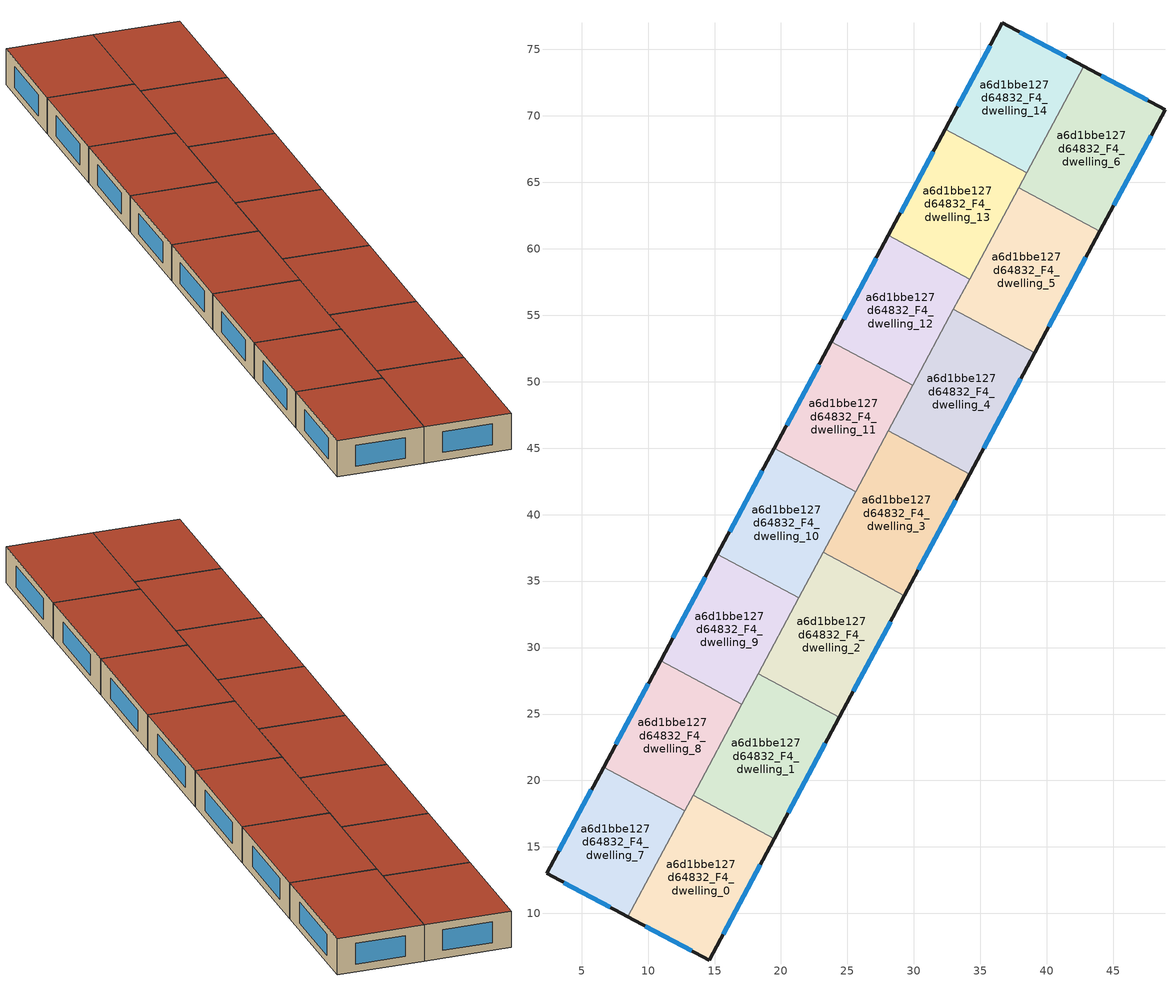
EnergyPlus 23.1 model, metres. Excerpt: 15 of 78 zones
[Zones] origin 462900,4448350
a6d1bbe127d64832_F4_dwelling_0
 floor to a6d1bbe127d64832_F3_dwelling_0 (EU_floor_Construction): 19.5,15.62 14.6,6.49 8.48,9.75 13.39,18.9 z12
 wall outside (EU_wall_Construction): 8.48,9.75 14.6,6.49 19.5,15.62 z12:15
 wall to a6d1bbe127d64832_F4_dwelling_1 (EU_wall_Construction): 19.5,15.62 13.39,18.9 z12:15
 wall to a6d1bbe127d64832_F4_dwelling_7 (EU_wall_Construction): 12.76,17.74 8.48,9.75 z12:15
 wall to a6d1bbe127d64832_F4_dwelling_8 (EU_wall_Construction): 13.39,18.9 12.76,17.74 z12:15
 window (EU_Window_Construction): 15.65,8.45 18.45,13.67 / 9.79,9.05 13.29,7.19 z12.64:14.36
 roof outside (EU_roof_Construction): 14.6,6.49 19.5,15.62 13.39,18.9 8.48,9.75 z15
a6d1bbe127d64832_F4_dwelling_1
 floor to a6d1bbe127d64832_F3_dwelling_1 (EU_floor_Construction): 24.4,24.76 19.5,15.62 13.39,18.9 18.28,28.04 z12
 wall outside (EU_wall_Construction): 19.5,15.62 24.4,24.76 z12:15
 wall to a6d1bbe127d64832_F4_dwelling_2 (EU_wall_Construction): 24.4,24.76 18.28,28.04 z12:15
 wall to a6d1bbe127d64832_F4_dwelling_8 (EU_wall_Construction): 17.05,25.73 13.39,18.9 z12:15
 wall to a6d1bbe127d64832_F4_dwelling_9 (EU_wall_Construction): 18.28,28.04 17.05,25.73 z12:15
 window (EU_Window_Construction): 20.55,17.58 23.35,22.81 z12.64:14.36
 roof outside (EU_roof_Construction): 19.5,15.62 24.4,24.76 18.28,28.04 13.39,18.9 z15
a6d1bbe127d64832_F4_dwelling_10
 floor to a6d1bbe127d64832_F3_dwelling_10 (EU_floor_Construction): 25.62,41.73 21.34,33.73 15.22,37.01 19.51,45 z12
 wall outside (EU_wall_Construction): 19.51,45 15.22,37.01 z12:15
 wall to a6d1bbe127d64832_F4_dwelling_9 (EU_wall_Construction): 15.22,37.01 21.34,33.73 z12:15
 wall to a6d1bbe127d64832_F4_dwelling_11 (EU_wall_Construction): 25.62,41.73 19.51,45 z12:15
 wall to a6d1bbe127d64832_F4_dwelling_3 (EU_wall_Construction): 23.18,37.18 25.62,41.73 z12:15
 wall to a6d1bbe127d64832_F4_dwelling_2 (EU_wall_Construction): 21.34,33.73 23.18,37.18 z12:15
 window (EU_Window_Construction): 18.59,43.29 16.14,38.72 z12.64:14.36
 roof outside (EU_roof_Construction): 21.34,33.73 25.62,41.73 19.51,45 15.22,37.01 z15
a6d1bbe127d64832_F4_dwelling_11
 floor to a6d1bbe127d64832_F3_dwelling_11 (EU_floor_Construction): 29.91,49.73 25.62,41.73 19.51,45 23.8,53 z12
 wall outside (EU_wall_Construction): 23.8,53 19.51,45 z12:15
 wall to a6d1bbe127d64832_F4_dwelling_12 (EU_wall_Construction): 29.91,49.73 23.8,53 z12:15
 wall to a6d1bbe127d64832_F4_dwelling_4 (EU_wall_Construction): 28.08,46.32 29.91,49.73 z12:15
 wall to a6d1bbe127d64832_F4_dwelling_3 (EU_wall_Construction): 25.62,41.73 28.08,46.32 z12:15
 window (EU_Window_Construction): 22.88,51.29 20.43,46.72 z12.64:14.36
 roof outside (EU_roof_Construction): 25.62,41.73 29.91,49.73 23.8,53 19.51,45 z15
a6d1bbe127d64832_F4_dwelling_12
 floor to a6d1bbe127d64832_F3_dwelling_12 (EU_floor_Construction): 34.19,57.73 29.91,49.73 23.8,53 28.08,61 z12
 wall outside (EU_wall_Construction): 28.08,61 23.8,53 z12:15
 wall to a6d1bbe127d64832_F4_dwelling_13 (EU_wall_Construction): 34.19,57.73 28.08,61 z12:15
 wall to a6d1bbe127d64832_F4_dwelling_5 (EU_wall_Construction): 32.98,55.46 34.19,57.73 z12:15
 wall to a6d1bbe127d64832_F4_dwelling_4 (EU_wall_Construction): 29.91,49.73 32.98,55.46 z12:15
 window (EU_Window_Construction): 27.16,59.29 24.72,54.72 z12.64:14.36
 roof outside (EU_roof_Construction): 29.91,49.73 34.19,57.73 28.08,61 23.8,53 z15
a6d1bbe127d64832_F4_dwelling_13
 floor to a6d1bbe127d64832_F3_dwelling_13 (EU_floor_Construction): 38.48,65.73 34.19,57.73 28.08,61 32.37,69 z12
 wall outside (EU_wall_Construction): 32.37,69 28.08,61 z12:15
 wall to a6d1bbe127d64832_F4_dwelling_14 (EU_wall_Construction): 38.48,65.73 32.37,69 z12:15
 wall to a6d1bbe127d64832_F4_dwelling_6 (EU_wall_Construction): 37.88,64.6 38.48,65.73 z12:15
 wall to a6d1bbe127d64832_F4_dwelling_5 (EU_wall_Construction): 34.19,57.73 37.88,64.6 z12:15
 window (EU_Window_Construction): 31.45,67.29 29,62.72 z12.64:14.36
 roof outside (EU_roof_Construction): 34.19,57.73 38.48,65.73 32.37,69 28.08,61 z15
a6d1bbe127d64832_F4_dwelling_14
 floor to a6d1bbe127d64832_F3_dwelling_14 (EU_floor_Construction): 42.77,73.74 38.48,65.73 32.37,69 36.65,76.99 z12
 wall outside (EU_wall_Construction): 42.77,73.74 36.65,76.99 32.37,69 z12:15
 wall to a6d1bbe127d64832_F4_dwelling_6 (EU_wall_Construction): 38.48,65.73 42.77,73.74 z12:15
 window (EU_Window_Construction): 35.73,75.28 33.29,70.71 / 41.46,74.43 37.96,76.29 z12.64:14.36
 roof outside (EU_roof_Construction): 38.48,65.73 42.77,73.74 36.65,76.99 32.37,69 z15
a6d1bbe127d64832_F4_dwelling_2
 floor to a6d1bbe127d64832_F3_dwelling_2 (EU_floor_Construction): 29.29,33.91 24.4,24.76 18.28,28.04 23.18,37.18 z12
 wall outside (EU_wall_Construction): 24.4,24.76 29.29,33.91 z12:15
 wall to a6d1bbe127d64832_F4_dwelling_3 (EU_wall_Construction): 29.29,33.91 23.18,37.18 z12:15
 wall to a6d1bbe127d64832_F4_dwelling_9 (EU_wall_Construction): 21.34,33.73 18.28,28.04 z12:15
 window (EU_Window_Construction): 25.45,26.72 28.24,31.95 z12.64:14.36
 roof outside (EU_roof_Construction): 24.4,24.76 29.29,33.91 23.18,37.18 18.28,28.04 z15
a6d1bbe127d64832_F4_dwelling_3
 floor to a6d1bbe127d64832_F3_dwelling_3 (EU_floor_Construction): 34.19,43.05 29.29,33.91 23.18,37.18 28.08,46.32 z12
 wall outside (EU_wall_Construction): 29.29,33.91 34.19,43.05 z12:15
 wall to a6d1bbe127d64832_F4_dwelling_4 (EU_wall_Construction): 34.19,43.05 28.08,46.32 z12:15
 window (EU_Window_Construction): 30.34,35.86 33.14,41.09 z12.64:14.36
 roof outside (EU_roof_Construction): 29.29,33.91 34.19,43.05 28.08,46.32 23.18,37.18 z15
a6d1bbe127d64832_F4_dwelling_4
 floor to a6d1bbe127d64832_F3_dwelling_4 (EU_floor_Construction): 39.09,52.19 34.19,43.05 28.08,46.32 32.98,55.46 z12
 wall outside (EU_wall_Construction): 34.19,43.05 39.09,52.19 z12:15
 wall to a6d1bbe127d64832_F4_dwelling_5 (EU_wall_Construction): 39.09,52.19 32.98,55.46 z12:15
 window (EU_Window_Construction): 35.24,45 38.04,50.23 z12.64:14.36
 roof outside (EU_roof_Construction): 34.19,43.05 39.09,52.19 32.98,55.46 28.08,46.32 z15
a6d1bbe127d64832_F4_dwelling_5
 floor to a6d1bbe127d64832_F3_dwelling_5 (EU_floor_Construction): 43.99,61.33 39.09,52.19 32.98,55.46 37.88,64.6 z12
 wall outside (EU_wall_Construction): 39.09,52.19 43.99,61.33 z12:15
 wall to a6d1bbe127d64832_F4_dwelling_6 (EU_wall_Construction): 43.99,61.33 37.88,64.6 z12:15
 window (EU_Window_Construction): 40.14,54.15 42.94,59.37 z12.64:14.36
 roof outside (EU_roof_Construction): 39.09,52.19 43.99,61.33 37.88,64.6 32.98,55.46 z15
a6d1bbe127d64832_F4_dwelling_6
 floor to a6d1bbe127d64832_F3_dwelling_6 (EU_floor_Construction): 48.89,70.48 43.99,61.33 37.88,64.6 42.77,73.74 z12
 wall outside (EU_wall_Construction): 43.99,61.33 48.89,70.48 42.77,73.74 z12:15
 window (EU_Window_Construction): 47.58,71.18 44.08,73.04 / 45.04,63.29 47.84,68.52 z12.64:14.36
 roof outside (EU_roof_Construction): 43.99,61.33 48.89,70.48 42.77,73.74 37.88,64.6 z15
a6d1bbe127d64832_F4_dwelling_7
 floor to a6d1bbe127d64832_F3_dwelling_7 (EU_floor_Construction): 12.76,17.74 8.48,9.75 2.36,13 6.65,21.01 z12
 wall outside (EU_wall_Construction): 6.65,21.01 2.36,13 8.48,9.75 z12:15
 wall to a6d1bbe127d64832_F4_dwelling_8 (EU_wall_Construction): 12.76,17.74 6.65,21.01 z12:15
 window (EU_Window_Construction): 3.67,12.3 7.17,10.44 / 5.73,19.29 3.28,14.72 z12.64:14.36
 roof outside (EU_roof_Construction): 8.48,9.75 12.76,17.74 6.65,21.01 2.36,13 z15
a6d1bbe127d64832_F4_dwelling_8
 floor to a6d1bbe127d64832_F3_dwelling_8 (EU_floor_Construction): 17.05,25.73 12.76,17.74 6.65,21.01 10.94,29.01 z12
 wall outside (EU_wall_Construction): 10.94,29.01 6.65,21.01 z12:15
 wall to a6d1bbe127d64832_F4_dwelling_9 (EU_wall_Construction): 17.05,25.73 10.94,29.01 z12:15
 window (EU_Window_Construction): 10.02,27.29 7.57,22.72 z12.64:14.36
 roof outside (EU_roof_Construction): 12.76,17.74 17.05,25.73 10.94,29.01 6.65,21.01 z15
a6d1bbe127d64832_F4_dwelling_9
 floor to a6d1bbe127d64832_F3_dwelling_9 (EU_floor_Construction): 21.34,33.73 17.05,25.73 10.94,29.01 15.22,37.01 z12
 wall outside (EU_wall_Construction): 15.22,37.01 10.94,29.01 z12:15
 window (EU_Window_Construction): 14.31,35.29 11.86,30.72 z12.64:14.36
 roof outside (EU_roof_Construction): 17.05,25.73 21.34,33.73 15.22,37.01 10.94,29.01 z15
[Building]
EU S2 Campaign: North Axis=0; Terrain=City; Solar Distribution=FullExterior
[Site:Location]
Yerevan-Zvartnots.Intl.AP: Latitude=40.15; Longitude=44.383; Time Zone=4; Elevation=854
[SizingPeriod:WeatherFileDays]
AnnualSizingPeriod: Begin Month=1; Begin Day of Month=1; End Month=12; End Day of Month=31; Day of Week for Start Day=Monday; Use Weather File Daylight Saving Period=No; Use Weather File Rain and Snow Indicators=No
[MATERIAL]
EU_InternalMass_Material: Roughness=MediumRough; Thickness=0.1; Conductivity=1; Density=1800; Specific Heat=900; Thermal Absorptance=0.9; Solar Absorptance=0.7; Visible Absorptance=0.7
[MATERIAL:NOMASS] Roughness=MediumRough; Thermal Absorptance=0.9; Solar Absorptance=0.7; Visible Absorptance=0.7
Name | Thermal Resistance
EU_wall_NoMass | 1.05043
EU_roof_NoMass | 1.45357
EU_floor_NoMass | 0.478065
[WINDOWMATERIAL:SIMPLEGLAZINGSYSTEM]
EU_Window_SimpleGlazing: UFactor=2.5566; Solar Heat Gain Coefficient=0.75; Visible Transmittance=0.75
[CONSTRUCTION]
EU_wall_Construction: EU_wall_NoMass
EU_roof_Construction: EU_roof_NoMass
EU_floor_Construction: EU_floor_NoMass
EU_Window_Construction: EU_Window_SimpleGlazing
EU_InternalMass_Construction: EU_InternalMass_Material
[ZONE] Type=1; Multiplier=1; Ceiling Height=autocalculate; Floor Area=autocalculate; Part of Total Floor Area=Yes
Name | Volume
a6d1bbe127d64832_F4_dwelling_0 | 215.715
a6d1bbe127d64832_F4_dwelling_1; a6d1bbe127d64832_F4_dwelling_3 | 215.717
a6d1bbe127d64832_F4_dwelling_10 | 188.761
a6d1bbe127d64832_F4_dwelling_11; a6d1bbe127d64832_F4_dwelling_9 | 188.773
a6d1bbe127d64832_F4_dwelling_12 | 188.755
a6d1bbe127d64832_F4_dwelling_13 | 188.772
a6d1bbe127d64832_F4_dwelling_14 | 188.753
a6d1bbe127d64832_F4_dwelling_2 | 215.69
a6d1bbe127d64832_F4_dwelling_4 | 215.696
a6d1bbe127d64832_F4_dwelling_5 | 215.698
a6d1bbe127d64832_F4_dwelling_6 | 215.699
a6d1bbe127d64832_F4_dwelling_7 | 188.764
a6d1bbe127d64832_F4_dwelling_8 | 188.737
[INTERNALMASS] Construction=EU_InternalMass_Construction
Name | Zone or ZoneList | Surface Area
a6d1bbe127d64832_F4_dwelling_0_EU_InternalMass | a6d1bbe127d64832_F4_dwelling_0 | 71.9051
a6d1bbe127d64832_F4_dwelling_1_EU_InternalMass | a6d1bbe127d64832_F4_dwelling_1 | 71.9055
a6d1bbe127d64832_F4_dwelling_2_EU_InternalMass | a6d1bbe127d64832_F4_dwelling_2 | 71.8967
a6d1bbe127d64832_F4_dwelling_3_EU_InternalMass | a6d1bbe127d64832_F4_dwelling_3 | 71.9055
a6d1bbe127d64832_F4_dwelling_4_EU_InternalMass | a6d1bbe127d64832_F4_dwelling_4 | 71.8987
a6d1bbe127d64832_F4_dwelling_5_EU_InternalMass | a6d1bbe127d64832_F4_dwelling_5 | 71.8993
a6d1bbe127d64832_F4_dwelling_6_EU_InternalMass | a6d1bbe127d64832_F4_dwelling_6 | 71.8996
a6d1bbe127d64832_F4_dwelling_7_EU_InternalMass | a6d1bbe127d64832_F4_dwelling_7 | 62.9213
a6d1bbe127d64832_F4_dwelling_8_EU_InternalMass | a6d1bbe127d64832_F4_dwelling_8 | 62.9124
a6d1bbe127d64832_F4_dwelling_9_EU_InternalMass | a6d1bbe127d64832_F4_dwelling_9 | 62.9242
a6d1bbe127d64832_F4_dwelling_10_EU_InternalMass | a6d1bbe127d64832_F4_dwelling_10 | 62.9204
a6d1bbe127d64832_F4_dwelling_11_EU_InternalMass | a6d1bbe127d64832_F4_dwelling_11 | 62.9242
a6d1bbe127d64832_F4_dwelling_12_EU_InternalMass | a6d1bbe127d64832_F4_dwelling_12 | 62.9185
a6d1bbe127d64832_F4_dwelling_13_EU_InternalMass | a6d1bbe127d64832_F4_dwelling_13 | 62.9242
a6d1bbe127d64832_F4_dwelling_14_EU_InternalMass | a6d1bbe127d64832_F4_dwelling_14 | 62.9176
[OTHEREQUIPMENT] Fuel Type=Electricity; Design Level Calculation Method=Watts/Area; Power per Zone Floor Area=1; Fraction Latent=0; Fraction Radiant=0; Fraction Lost=0; Carbon Dioxide Generation Rate=0; EndUse Subcategory=EU_Step8_InternalGains
Name | Zone or ZoneList or Space or SpaceList | Schedule
EU_Step8_InternalGain_a6d1bbe127d64832_F4_dwelling_0_f000 | a6d1bbe127d64832_F4_dwelling_0 | EU_Step8_GainSchedule_a6d1bbe127d64832_F4_dwelling_0_f000
EU_Step8_InternalGain_a6d1bbe127d64832_F4_dwelling_1_f000 | a6d1bbe127d64832_F4_dwelling_1 | EU_Step8_GainSchedule_a6d1bbe127d64832_F4_dwelling_1_f000
EU_Step8_InternalGain_a6d1bbe127d64832_F4_dwelling_2_f000 | a6d1bbe127d64832_F4_dwelling_2 | EU_Step8_GainSchedule_a6d1bbe127d64832_F4_dwelling_2_f000
EU_Step8_InternalGain_a6d1bbe127d64832_F4_dwelling_3_f000 | a6d1bbe127d64832_F4_dwelling_3 | EU_Step8_GainSchedule_a6d1bbe127d64832_F4_dwelling_3_f000
EU_Step8_InternalGain_a6d1bbe127d64832_F4_dwelling_4_f000 | a6d1bbe127d64832_F4_dwelling_4 | EU_Step8_GainSchedule_a6d1bbe127d64832_F4_dwelling_4_f000
EU_Step8_InternalGain_a6d1bbe127d64832_F4_dwelling_5_f000 | a6d1bbe127d64832_F4_dwelling_5 | EU_Step8_GainSchedule_a6d1bbe127d64832_F4_dwelling_5_f000
EU_Step8_InternalGain_a6d1bbe127d64832_F4_dwelling_6_f000 | a6d1bbe127d64832_F4_dwelling_6 | EU_Step8_GainSchedule_a6d1bbe127d64832_F4_dwelling_6_f000
EU_Step8_InternalGain_a6d1bbe127d64832_F4_dwelling_7_f000 | a6d1bbe127d64832_F4_dwelling_7 | EU_Step8_GainSchedule_a6d1bbe127d64832_F4_dwelling_7_f000
EU_Step8_InternalGain_a6d1bbe127d64832_F4_dwelling_8_f000 | a6d1bbe127d64832_F4_dwelling_8 | EU_Step8_GainSchedule_a6d1bbe127d64832_F4_dwelling_8_f000
EU_Step8_InternalGain_a6d1bbe127d64832_F4_dwelling_9_f000 | a6d1bbe127d64832_F4_dwelling_9 | EU_Step8_GainSchedule_a6d1bbe127d64832_F4_dwelling_9_f000
EU_Step8_InternalGain_a6d1bbe127d64832_F4_dwelling_10_f000 | a6d1bbe127d64832_F4_dwelling_10 | EU_Step8_GainSchedule_a6d1bbe127d64832_F4_dwelling_10_f000
EU_Step8_InternalGain_a6d1bbe127d64832_F4_dwelling_11_f000 | a6d1bbe127d64832_F4_dwelling_11 | EU_Step8_GainSchedule_a6d1bbe127d64832_F4_dwelling_11_f000
EU_Step8_InternalGain_a6d1bbe127d64832_F4_dwelling_12_f000 | a6d1bbe127d64832_F4_dwelling_12 | EU_Step8_GainSchedule_a6d1bbe127d64832_F4_dwelling_12_f000
EU_Step8_InternalGain_a6d1bbe127d64832_F4_dwelling_13_f000 | a6d1bbe127d64832_F4_dwelling_13 | EU_Step8_GainSchedule_a6d1bbe127d64832_F4_dwelling_13_f000
EU_Step8_InternalGain_a6d1bbe127d64832_F4_dwelling_14_f000 | a6d1bbe127d64832_F4_dwelling_14 | EU_Step8_GainSchedule_a6d1bbe127d64832_F4_dwelling_14_f000
[ZONEVENTILATION:DESIGNFLOWRATE] Schedule=EU_AlwaysOn; Design Flow Rate Calculation Method=AirChanges/Hour; Air Changes per Hour=0.557805; Ventilation Type=Natural; Fan Pressure Rise=0; Fan Total Efficiency=1; Constant Term Coefficient=1; Temperature Term Coefficient=0; Velocity Term Coefficient=0; Velocity Squared Term Coefficient=0; Minimum Indoor Temperature=-100; Maximum Indoor Temperature=100; Delta Temperature=-100; Minimum Outdoor Temperature=-100; Maximum Outdoor Temperature=100; Maximum Wind Speed=40
Name | Zone or ZoneList or Space or SpaceList
EU_ConstantAir_a6d1bbe127d64832_F4_dwelling_0 | a6d1bbe127d64832_F4_dwelling_0
EU_ConstantAir_a6d1bbe127d64832_F4_dwelling_1 | a6d1bbe127d64832_F4_dwelling_1
EU_ConstantAir_a6d1bbe127d64832_F4_dwelling_2 | a6d1bbe127d64832_F4_dwelling_2
EU_ConstantAir_a6d1bbe127d64832_F4_dwelling_3 | a6d1bbe127d64832_F4_dwelling_3
EU_ConstantAir_a6d1bbe127d64832_F4_dwelling_4 | a6d1bbe127d64832_F4_dwelling_4
EU_ConstantAir_a6d1bbe127d64832_F4_dwelling_5 | a6d1bbe127d64832_F4_dwelling_5
EU_ConstantAir_a6d1bbe127d64832_F4_dwelling_6 | a6d1bbe127d64832_F4_dwelling_6
EU_ConstantAir_a6d1bbe127d64832_F4_dwelling_7 | a6d1bbe127d64832_F4_dwelling_7
EU_ConstantAir_a6d1bbe127d64832_F4_dwelling_8 | a6d1bbe127d64832_F4_dwelling_8
EU_ConstantAir_a6d1bbe127d64832_F4_dwelling_9 | a6d1bbe127d64832_F4_dwelling_9
EU_ConstantAir_a6d1bbe127d64832_F4_dwelling_10 | a6d1bbe127d64832_F4_dwelling_10
EU_ConstantAir_a6d1bbe127d64832_F4_dwelling_11 | a6d1bbe127d64832_F4_dwelling_11
EU_ConstantAir_a6d1bbe127d64832_F4_dwelling_12 | a6d1bbe127d64832_F4_dwelling_12
EU_ConstantAir_a6d1bbe127d64832_F4_dwelling_13 | a6d1bbe127d64832_F4_dwelling_13
EU_ConstantAir_a6d1bbe127d64832_F4_dwelling_14 | a6d1bbe127d64832_F4_dwelling_14
[HVACTEMPLATE:THERMOSTAT] Constant Heating Setpoint=20; Constant Cooling Setpoint=50
EU_HeatOnly_a6d1bbe127d64832_F2_dwelling_14; EU_HeatOnly_a6d1bbe127d64832_F2_dwelling_15; EU_HeatOnly_a6d1bbe127d64832_F3_dwelling_0; EU_HeatOnly_a6d1bbe127d64832_F3_dwelling_1; EU_HeatOnly_a6d1bbe127d64832_F3_dwelling_2; EU_HeatOnly_a6d1bbe127d64832_F3_dwelling_3; EU_HeatOnly_a6d1bbe127d64832_F3_dwelling_4; EU_HeatOnly_a6d1bbe127d64832_F3_dwelling_5; EU_HeatOnly_a6d1bbe127d64832_F3_dwelling_6; EU_HeatOnly_a6d1bbe127d64832_F3_dwelling_7; EU_HeatOnly_a6d1bbe127d64832_F3_dwelling_8; EU_HeatOnly_a6d1bbe127d64832_F3_dwelling_9; EU_HeatOnly_a6d1bbe127d64832_F3_dwelling_10; EU_HeatOnly_a6d1bbe127d64832_F3_dwelling_11; EU_HeatOnly_a6d1bbe127d64832_F3_dwelling_12; EU_HeatOnly_a6d1bbe127d64832_F3_dwelling_13; EU_HeatOnly_a6d1bbe127d64832_F3_dwelling_14; EU_HeatOnly_a6d1bbe127d64832_F4_dwelling_0; EU_HeatOnly_a6d1bbe127d64832_F4_dwelling_1; EU_HeatOnly_a6d1bbe127d64832_F4_dwelling_2; EU_HeatOnly_a6d1bbe127d64832_F4_dwelling_3; EU_HeatOnly_a6d1bbe127d64832_F4_dwelling_4; EU_HeatOnly_a6d1bbe127d64832_F4_dwelling_5; EU_HeatOnly_a6d1bbe127d64832_F4_dwelling_6; EU_HeatOnly_a6d1bbe127d64832_F4_dwelling_7; EU_HeatOnly_a6d1bbe127d64832_F4_dwelling_8; EU_HeatOnly_a6d1bbe127d64832_F4_dwelling_9; EU_HeatOnly_a6d1bbe127d64832_F4_dwelling_10; EU_HeatOnly_a6d1bbe127d64832_F4_dwelling_11; EU_HeatOnly_a6d1bbe127d64832_F4_dwelling_12; EU_HeatOnly_a6d1bbe127d64832_F4_dwelling_13; EU_HeatOnly_a6d1bbe127d64832_F4_dwelling_14
[HVACTEMPLATE:ZONE:IDEALLOADSAIRSYSTEM] System Availability Schedule=EU_AlwaysOn; Maximum Heating Supply Air Temperature=50; Minimum Cooling Supply Air Temperature=13; Maximum Heating Supply Air Humidity Ratio=0.0156; Minimum Cooling Supply Air Humidity Ratio=0.0077; Heating Limit=NoLimit; Cooling Limit=NoLimit; Heating Availability Schedule=EU_AlwaysOn; Cooling Availability Schedule=EU_CoolingOff; Dehumidification Control Type=ConstantSensibleHeatRatio; Cooling Sensible Heat Ratio=0.7; Dehumidification Setpoint=60; Humidification Control Type=None; Humidification Setpoint=30; Outdoor Air Method=None; Outdoor Air Flow Rate per Person=0.00944; Outdoor Air Flow Rate per Zone Floor Area=0; Outdoor Air Flow Rate per Zone=0; Demand Controlled Ventilation Type=None; Outdoor Air Economizer Type=NoEconomizer; Heat Recovery Type=None; Sensible Heat Recovery Effectiveness=0.7; Latent Heat Recovery Effectiveness=0.65
Name | Template Thermostat
a6d1bbe127d64832_F4_dwelling_0 | EU_HeatOnly_a6d1bbe127d64832_F4_dwelling_0
a6d1bbe127d64832_F4_dwelling_1 | EU_HeatOnly_a6d1bbe127d64832_F4_dwelling_1
a6d1bbe127d64832_F4_dwelling_2 | EU_HeatOnly_a6d1bbe127d64832_F4_dwelling_2
a6d1bbe127d64832_F4_dwelling_3 | EU_HeatOnly_a6d1bbe127d64832_F4_dwelling_3
a6d1bbe127d64832_F4_dwelling_4 | EU_HeatOnly_a6d1bbe127d64832_F4_dwelling_4
a6d1bbe127d64832_F4_dwelling_5 | EU_HeatOnly_a6d1bbe127d64832_F4_dwelling_5
a6d1bbe127d64832_F4_dwelling_6 | EU_HeatOnly_a6d1bbe127d64832_F4_dwelling_6
a6d1bbe127d64832_F4_dwelling_7 | EU_HeatOnly_a6d1bbe127d64832_F4_dwelling_7
a6d1bbe127d64832_F4_dwelling_8 | EU_HeatOnly_a6d1bbe127d64832_F4_dwelling_8
a6d1bbe127d64832_F4_dwelling_9 | EU_HeatOnly_a6d1bbe127d64832_F4_dwelling_9
a6d1bbe127d64832_F4_dwelling_10 | EU_HeatOnly_a6d1bbe127d64832_F4_dwelling_10
a6d1bbe127d64832_F4_dwelling_11 | EU_HeatOnly_a6d1bbe127d64832_F4_dwelling_11
a6d1bbe127d64832_F4_dwelling_12 | EU_HeatOnly_a6d1bbe127d64832_F4_dwelling_12
a6d1bbe127d64832_F4_dwelling_13 | EU_HeatOnly_a6d1bbe127d64832_F4_dwelling_13
a6d1bbe127d64832_F4_dwelling_14 | EU_HeatOnly_a6d1bbe127d64832_F4_dwelling_14
[SIZING:ZONE] Zone Cooling Design Supply Air Temperature Input Method=SupplyAirTemperature; Zone Cooling Design Supply Air Temperature=13; Zone Heating Design Supply Air Temperature Input Method=SupplyAirTemperature; Zone Heating Design Supply Air Temperature=50; Zone Cooling Design Supply Air Humidity Ratio=0.008; Zone Heating Design Supply Air Humidity Ratio=0.008; Cooling Design Air Flow Method=DesignDay; Cooling Design Air Flow Rate=0; Cooling Minimum Air Flow per Zone Floor Area=0.000762; Cooling Minimum Air Flow=0; Cooling Minimum Air Flow Fraction=0.2; Heating Design Air Flow Method=DesignDay; Heating Design Air Flow Rate=0; Heating Maximum Air Flow per Zone Floor Area=0.002032; Heating Maximum Air Flow=0.141576; Heating Maximum Air Flow Fraction=0.3; Account for Dedicated Outdoor Air System=No; Dedicated Outdoor Air System Control Strategy=NeutralSupplyAir; Dedicated Outdoor Air Low Setpoint Temperature for Design=autosize; Dedicated Outdoor Air High Setpoint Temperature for Design=autosize; Zone Load Sizing Method=Sensible Load Only No Latent Load; Zone Latent Cooling Design Supply Air Humidity Ratio Input Method=HumidityRatioDifference; Zone Cooling Design Supply Air Humidity Ratio Difference=0.005; Zone Latent Heating Design Supply Air Humidity Ratio Input Method=HumidityRatioDifference; Zone Humidification Design Supply Air Humidity Ratio Difference=0.005
a6d1bbe127d64832_F4_dwelling_0; a6d1bbe127d64832_F4_dwelling_1; a6d1bbe127d64832_F4_dwelling_2; a6d1bbe127d64832_F4_dwelling_3; a6d1bbe127d64832_F4_dwelling_4; a6d1bbe127d64832_F4_dwelling_5; a6d1bbe127d64832_F4_dwelling_6; a6d1bbe127d64832_F4_dwelling_7; a6d1bbe127d64832_F4_dwelling_8; a6d1bbe127d64832_F4_dwelling_9; a6d1bbe127d64832_F4_dwelling_10; a6d1bbe127d64832_F4_dwelling_11; a6d1bbe127d64832_F4_dwelling_12; a6d1bbe127d64832_F4_dwelling_13; a6d1bbe127d64832_F4_dwelling_14
[SCHEDULE:CONSTANT]
Name | Hourly Value
EU_AlwaysOn | 1
EU_CoolingOff | 0
[SCHEDULE:FILE] Column Number=1; Rows to Skip at Top=0; Number of Hours of Data=8760; Column Separator=Comma; Interpolate to Timestep=No; Minutes per Item=60; Adjust Schedule for Daylight Savings=Yes
Name | File
EU_Step8_GainSchedule_a6d1bbe127d64832_F4_dwelling_0_f000 | ../../schedules/a6d1bbe127d64832/a6d1bbe127d64832_F4_dwelling_0_f000_gain.csv
EU_Step8_GainSchedule_a6d1bbe127d64832_F4_dwelling_1_f000 | ../../schedules/a6d1bbe127d64832/a6d1bbe127d64832_F4_dwelling_1_f000_gain.csv
EU_Step8_GainSchedule_a6d1bbe127d64832_F4_dwelling_2_f000 | ../../schedules/a6d1bbe127d64832/a6d1bbe127d64832_F4_dwelling_2_f000_gain.csv
EU_Step8_GainSchedule_a6d1bbe127d64832_F4_dwelling_3_f000 | ../../schedules/a6d1bbe127d64832/a6d1bbe127d64832_F4_dwelling_3_f000_gain.csv
EU_Step8_GainSchedule_a6d1bbe127d64832_F4_dwelling_4_f000 | ../../schedules/a6d1bbe127d64832/a6d1bbe127d64832_F4_dwelling_4_f000_gain.csv
EU_Step8_GainSchedule_a6d1bbe127d64832_F4_dwelling_5_f000 | ../../schedules/a6d1bbe127d64832/a6d1bbe127d64832_F4_dwelling_5_f000_gain.csv
EU_Step8_GainSchedule_a6d1bbe127d64832_F4_dwelling_6_f000 | ../../schedules/a6d1bbe127d64832/a6d1bbe127d64832_F4_dwelling_6_f000_gain.csv
EU_Step8_GainSchedule_a6d1bbe127d64832_F4_dwelling_7_f000 | ../../schedules/a6d1bbe127d64832/a6d1bbe127d64832_F4_dwelling_7_f000_gain.csv
EU_Step8_GainSchedule_a6d1bbe127d64832_F4_dwelling_8_f000 | ../../schedules/a6d1bbe127d64832/a6d1bbe127d64832_F4_dwelling_8_f000_gain.csv
EU_Step8_GainSchedule_a6d1bbe127d64832_F4_dwelling_9_f000 | ../../schedules/a6d1bbe127d64832/a6d1bbe127d64832_F4_dwelling_9_f000_gain.csv
EU_Step8_GainSchedule_a6d1bbe127d64832_F4_dwelling_10_f000 | ../../schedules/a6d1bbe127d64832/a6d1bbe127d64832_F4_dwelling_10_f000_gain.csv
EU_Step8_GainSchedule_a6d1bbe127d64832_F4_dwelling_11_f000 | ../../schedules/a6d1bbe127d64832/a6d1bbe127d64832_F4_dwelling_11_f000_gain.csv
EU_Step8_GainSchedule_a6d1bbe127d64832_F4_dwelling_12_f000 | ../../schedules/a6d1bbe127d64832/a6d1bbe127d64832_F4_dwelling_12_f000_gain.csv
EU_Step8_GainSchedule_a6d1bbe127d64832_F4_dwelling_13_f000 | ../../schedules/a6d1bbe127d64832/a6d1bbe127d64832_F4_dwelling_13_f000_gain.csv
EU_Step8_GainSchedule_a6d1bbe127d64832_F4_dwelling_14_f000 | ../../schedules/a6d1bbe127d64832/a6d1bbe127d64832_F4_dwelling_14_f000_gain.csv
